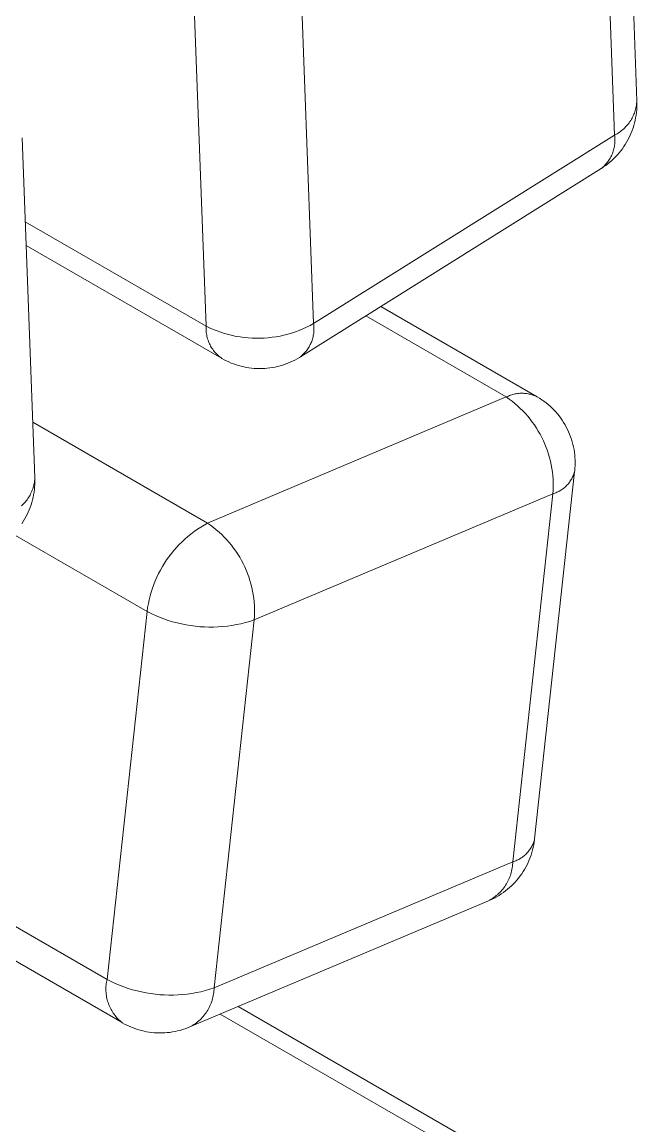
# Model space of a CAD drawing. Header units: millimetres. Extents: x -30 to 4992, y -440 to 3111.
# Drawn here: x 1616.19 to 1642.72, y 264.53 to 312.17 of the extents above; entities that cross this region are included whole.
import ezdxf

# ---------------------------------------------------------------- set-up
doc = ezdxf.new("R2010")
doc.units = ezdxf.units.MM
doc.layers.add('ZANO_R', color=7, linetype='Continuous', lineweight=0)

msp = doc.modelspace()

# ---------------------------------------------------------------- linework, layer by layer
at = {"layer": 'ZANO_R'}
for p, q in [((1642.172, 323.444), (1642.721, 308.766)), ((1641.762, 307.295), (1641.213, 321.981)), ((1624.127, 299.048), (1623.578, 313.733)), ((1628.22, 313.845), (1628.769, 299.16)), ((1642.717, 308.707), (1642.711, 308.648)), ((1642.721, 308.766), (1642.717, 308.707)), ((1642.723, 308.715), (1642.724, 308.602)), ((1642.614, 308.245), (1642.592, 308.19)), ((1642.633, 308.301), (1642.614, 308.245)), ((1642.651, 308.357), (1642.633, 308.301)), ((1642.667, 308.415), (1642.651, 308.357)), ((1642.681, 308.472), (1642.667, 308.415)), ((1642.693, 308.53), (1642.681, 308.472)), ((1642.703, 308.264), (1642.688, 308.152)), ((1642.703, 308.589), (1642.693, 308.53)), ((1642.711, 308.648), (1642.703, 308.589)), ((1642.714, 308.376), (1642.703, 308.264)), ((1642.721, 308.489), (1642.714, 308.376)), ((1642.724, 308.602), (1642.721, 308.489)), ((1642.354, 307.78), (1642.316, 307.734)), ((1642.39, 307.828), (1642.354, 307.78)), ((1642.424, 307.876), (1642.39, 307.828)), ((1642.456, 307.926), (1642.424, 307.876)), ((1642.487, 307.977), (1642.456, 307.926)), ((1642.516, 308.029), (1642.487, 307.977)), ((1642.543, 308.082), (1642.516, 308.029)), ((1642.568, 308.135), (1642.543, 308.082)), ((1642.592, 308.19), (1642.568, 308.135)), ((1642.621, 307.82), (1642.591, 307.711)), ((1642.647, 307.929), (1642.621, 307.82)), ((1642.669, 308.04), (1642.647, 307.929)), ((1642.688, 308.152), (1642.669, 308.04)), ((1628.769, 299.16), (1641.762, 307.295)), ((1641.815, 307.323), (1641.762, 307.295)), ((1641.762, 307.295), (1641.769, 307.241)), ((1641.866, 307.352), (1641.815, 307.323)), ((1641.917, 307.383), (1641.866, 307.352)), ((1641.966, 307.416), (1641.917, 307.383)), ((1642.015, 307.45), (1641.966, 307.416)), ((1642.062, 307.486), (1642.015, 307.45)), ((1642.108, 307.524), (1642.062, 307.486)), ((1642.152, 307.563), (1642.108, 307.524)), ((1642.195, 307.604), (1642.152, 307.563)), ((1642.237, 307.646), (1642.195, 307.604)), ((1642.278, 307.689), (1642.237, 307.646)), ((1642.316, 307.734), (1642.278, 307.689)), ((1642.434, 307.287), (1642.386, 307.185)), ((1642.479, 307.391), (1642.434, 307.287)), ((1642.52, 307.496), (1642.479, 307.391)), ((1642.557, 307.603), (1642.52, 307.496)), ((1642.591, 307.711), (1642.557, 307.603)), ((1616.187, 307.173), (1616.736, 292.495)), ((1641.754, 306.809), (1641.744, 306.756)), ((1641.762, 306.862), (1641.754, 306.809)), ((1641.769, 306.916), (1641.762, 306.862)), ((1641.769, 307.241), (1641.773, 307.187)), ((1641.774, 306.97), (1641.769, 306.916)), ((1641.773, 307.187), (1641.776, 307.133)), ((1641.776, 307.024), (1641.774, 306.97)), ((1641.776, 307.133), (1641.777, 307.079)), ((1641.777, 307.079), (1641.776, 307.024)), ((1642.159, 306.794), (1642.094, 306.702)), ((1642.221, 306.889), (1642.159, 306.794)), ((1642.279, 306.986), (1642.221, 306.889)), ((1642.334, 307.084), (1642.279, 306.986)), ((1642.386, 307.185), (1642.334, 307.084)), ((1641.597, 306.349), (1641.57, 306.301)), ((1641.621, 306.397), (1641.597, 306.349)), ((1641.644, 306.446), (1641.621, 306.397)), ((1641.665, 306.496), (1641.644, 306.446)), ((1641.684, 306.547), (1641.665, 306.496)), ((1641.702, 306.598), (1641.684, 306.547)), ((1641.718, 306.65), (1641.702, 306.598)), ((1641.732, 306.703), (1641.718, 306.65)), ((1641.803, 306.356), (1641.724, 306.276)), ((1641.744, 306.756), (1641.732, 306.703)), ((1641.88, 306.438), (1641.803, 306.356)), ((1641.955, 306.524), (1641.88, 306.438)), ((1642.026, 306.612), (1641.955, 306.524)), ((1642.094, 306.702), (1642.026, 306.612)), ((1641.183, 305.852), (1628.199, 297.722)), ((1641.225, 305.887), (1641.183, 305.852)), ((1641.286, 305.92), (1641.191, 305.858)), ((1641.265, 305.922), (1641.225, 305.887)), ((1641.305, 305.959), (1641.265, 305.922)), ((1641.378, 305.985), (1641.286, 305.92)), ((1641.343, 305.998), (1641.305, 305.959)), ((1641.38, 306.038), (1641.343, 305.998)), ((1641.468, 306.053), (1641.378, 305.985)), ((1641.416, 306.079), (1641.38, 306.038)), ((1641.45, 306.121), (1641.416, 306.079)), ((1641.482, 306.165), (1641.45, 306.121)), ((1641.556, 306.124), (1641.468, 306.053)), ((1641.513, 306.209), (1641.482, 306.165)), ((1641.543, 306.255), (1641.513, 306.209)), ((1641.57, 306.301), (1641.543, 306.255)), ((1641.641, 306.199), (1641.556, 306.124)), ((1641.724, 306.276), (1641.641, 306.199)), ((1616.322, 303.554), (1624.127, 299.048)), ((1624.789, 297.665), (1616.36, 302.532)), ((1631.667, 299.894), (1638.415, 295.998)), ((1637.082, 295.99), (1631.021, 299.489)), ((1624.125, 298.992), (1624.127, 299.048)), ((1624.125, 298.936), (1624.125, 298.992)), ((1624.127, 298.88), (1624.125, 298.936)), ((1624.283, 298.973), (1624.127, 299.048)), ((1624.131, 298.825), (1624.127, 298.88)), ((1624.137, 298.77), (1624.131, 298.825)), ((1624.144, 298.714), (1624.137, 298.77)), ((1624.154, 298.659), (1624.144, 298.714)), ((1624.441, 298.904), (1624.283, 298.973)), ((1624.601, 298.84), (1624.441, 298.904)), ((1624.764, 298.782), (1624.601, 298.84)), ((1624.928, 298.73), (1624.764, 298.782)), ((1625.095, 298.684), (1624.928, 298.73)), ((1627.654, 298.701), (1627.487, 298.658)), ((1627.82, 298.75), (1627.654, 298.701)), ((1627.984, 298.804), (1627.82, 298.75)), ((1628.146, 298.864), (1627.984, 298.804)), ((1628.305, 298.93), (1628.146, 298.864)), ((1628.463, 299.001), (1628.305, 298.93)), ((1628.617, 299.078), (1628.463, 299.001)), ((1628.769, 299.16), (1628.617, 299.078)), ((1628.774, 298.745), (1628.766, 298.693)), ((1628.769, 299.16), (1628.776, 299.108)), ((1628.779, 298.796), (1628.774, 298.745)), ((1628.776, 299.108), (1628.781, 299.056)), ((1628.783, 298.848), (1628.779, 298.796)), ((1628.781, 299.056), (1628.784, 299.004)), ((1628.785, 298.9), (1628.783, 298.848)), ((1628.784, 299.004), (1628.785, 298.952)), ((1628.785, 298.952), (1628.785, 298.9)), ((1624.166, 298.605), (1624.154, 298.659)), ((1624.179, 298.551), (1624.166, 298.605)), ((1624.195, 298.497), (1624.179, 298.551)), ((1624.212, 298.444), (1624.195, 298.497)), ((1624.231, 298.392), (1624.212, 298.444)), ((1624.252, 298.34), (1624.231, 298.392)), ((1624.274, 298.29), (1624.252, 298.34)), ((1624.299, 298.239), (1624.274, 298.29)), ((1624.325, 298.19), (1624.299, 298.239)), ((1625.262, 298.643), (1625.095, 298.684)), ((1625.431, 298.608), (1625.262, 298.643)), ((1625.602, 298.58), (1625.431, 298.608)), ((1625.773, 298.557), (1625.602, 298.58)), ((1625.945, 298.54), (1625.773, 298.557)), ((1626.117, 298.529), (1625.945, 298.54)), ((1626.289, 298.524), (1626.117, 298.529)), ((1626.462, 298.525), (1626.289, 298.524)), ((1626.634, 298.532), (1626.462, 298.525)), ((1626.807, 298.546), (1626.634, 298.532)), ((1626.978, 298.565), (1626.807, 298.546)), ((1627.149, 298.59), (1626.978, 298.565)), ((1627.319, 298.621), (1627.149, 298.59)), ((1627.487, 298.658), (1627.319, 298.621)), ((1628.623, 298.249), (1628.599, 298.203)), ((1628.646, 298.296), (1628.623, 298.249)), ((1628.667, 298.344), (1628.646, 298.296)), ((1628.686, 298.392), (1628.667, 298.344)), ((1628.704, 298.441), (1628.686, 298.392)), ((1628.719, 298.491), (1628.704, 298.441)), ((1628.734, 298.541), (1628.719, 298.491)), ((1628.746, 298.591), (1628.734, 298.541)), ((1628.757, 298.642), (1628.746, 298.591)), ((1628.766, 298.693), (1628.757, 298.642)), ((1624.353, 298.142), (1624.325, 298.19)), ((1624.382, 298.095), (1624.353, 298.142)), ((1624.413, 298.049), (1624.382, 298.095)), ((1624.446, 298.003), (1624.413, 298.049)), ((1624.48, 297.96), (1624.446, 298.003)), ((1624.516, 297.917), (1624.48, 297.96)), ((1624.553, 297.875), (1624.516, 297.917)), ((1624.592, 297.835), (1624.553, 297.875)), ((1624.632, 297.797), (1624.592, 297.835)), ((1624.673, 297.759), (1624.632, 297.797)), ((1624.716, 297.723), (1624.673, 297.759)), ((1628.24, 297.762), (1628.2, 297.729)), ((1628.279, 297.796), (1628.24, 297.762)), ((1628.317, 297.832), (1628.279, 297.796)), ((1628.354, 297.869), (1628.317, 297.832)), ((1628.39, 297.907), (1628.354, 297.869)), ((1628.424, 297.946), (1628.39, 297.907)), ((1628.457, 297.986), (1628.424, 297.946)), ((1628.488, 298.028), (1628.457, 297.986)), ((1628.518, 298.07), (1628.488, 298.028)), ((1628.547, 298.114), (1628.518, 298.07)), ((1628.574, 298.158), (1628.547, 298.114)), ((1628.599, 298.203), (1628.574, 298.158)), ((1624.76, 297.689), (1624.716, 297.723)), ((1624.805, 297.656), (1624.76, 297.689)), ((1624.904, 297.601), (1624.805, 297.656)), ((1625.005, 297.55), (1624.904, 297.601)), ((1625.108, 297.501), (1625.005, 297.55)), ((1625.213, 297.457), (1625.108, 297.501)), ((1625.319, 297.416), (1625.213, 297.457)), ((1625.426, 297.379), (1625.319, 297.416)), ((1625.534, 297.346), (1625.426, 297.379)), ((1625.644, 297.316), (1625.534, 297.346)), ((1625.755, 297.29), (1625.644, 297.316)), ((1625.866, 297.268), (1625.755, 297.29)), ((1625.978, 297.25), (1625.866, 297.268)), ((1627.107, 297.283), (1626.996, 297.262)), ((1627.218, 297.308), (1627.107, 297.283)), ((1627.328, 297.337), (1627.218, 297.308)), ((1627.437, 297.369), (1627.328, 297.337)), ((1627.545, 297.405), (1627.437, 297.369)), ((1627.651, 297.445), (1627.545, 297.405)), ((1627.756, 297.488), (1627.651, 297.445)), ((1627.859, 297.535), (1627.756, 297.488)), ((1627.961, 297.586), (1627.859, 297.535)), ((1628.061, 297.64), (1627.961, 297.586)), ((1628.159, 297.698), (1628.061, 297.64)), ((1628.2, 297.729), (1628.158, 297.698)), ((1626.091, 297.236), (1625.978, 297.25)), ((1626.204, 297.225), (1626.091, 297.236)), ((1626.317, 297.219), (1626.204, 297.225)), ((1626.431, 297.216), (1626.317, 297.219)), ((1626.544, 297.218), (1626.431, 297.216)), ((1626.658, 297.223), (1626.544, 297.218)), ((1626.771, 297.232), (1626.658, 297.223)), ((1626.884, 297.245), (1626.771, 297.232)), ((1626.996, 297.262), (1626.884, 297.245)), ((1624.193, 290.545), (1637.082, 295.99)), ((1637.082, 295.99), (1637.128, 296.012)), ((1637.082, 295.99), (1637.21, 295.9)), ((1637.128, 296.012), (1637.175, 296.033)), ((1637.175, 296.033), (1637.222, 296.052)), ((1637.21, 295.9), (1637.336, 295.806)), ((1637.222, 296.052), (1637.27, 296.07)), ((1637.27, 296.07), (1637.319, 296.086)), ((1637.319, 296.086), (1637.368, 296.1)), ((1637.368, 296.1), (1637.418, 296.113)), ((1637.418, 296.113), (1637.468, 296.123)), ((1637.468, 296.123), (1637.518, 296.132)), ((1637.518, 296.132), (1637.569, 296.14)), ((1637.569, 296.14), (1637.62, 296.145)), ((1637.62, 296.145), (1637.671, 296.149)), ((1637.671, 296.149), (1637.722, 296.151)), ((1637.722, 296.151), (1637.773, 296.152)), ((1637.773, 296.152), (1637.825, 296.15)), ((1637.825, 296.15), (1637.876, 296.147)), ((1637.876, 296.147), (1637.927, 296.142)), ((1637.927, 296.142), (1637.977, 296.135)), ((1637.977, 296.135), (1638.028, 296.127)), ((1638.028, 296.127), (1638.078, 296.117)), ((1638.078, 296.117), (1638.128, 296.105)), ((1638.128, 296.105), (1638.177, 296.091)), ((1638.177, 296.091), (1638.226, 296.076)), ((1638.226, 296.076), (1638.274, 296.059)), ((1638.274, 296.059), (1638.322, 296.04)), ((1638.322, 296.04), (1638.369, 296.02)), ((1638.369, 296.02), (1638.415, 295.998)), ((1638.422, 295.994), (1638.52, 295.935)), ((1638.52, 295.935), (1638.616, 295.873)), ((1638.616, 295.873), (1638.71, 295.807)), ((1637.336, 295.806), (1637.458, 295.707)), ((1637.458, 295.707), (1637.576, 295.605)), ((1637.576, 295.605), (1637.691, 295.498)), ((1637.691, 295.498), (1637.802, 295.388)), ((1637.802, 295.388), (1637.91, 295.274)), ((1638.71, 295.807), (1638.801, 295.738)), ((1638.801, 295.738), (1638.89, 295.665)), ((1638.89, 295.665), (1638.976, 295.59)), ((1638.976, 295.59), (1639.059, 295.512)), ((1639.059, 295.512), (1639.14, 295.431)), ((1639.14, 295.431), (1639.218, 295.347)), ((1616.646, 294.903), (1624.193, 290.545)), ((1637.91, 295.274), (1638.013, 295.156)), ((1638.013, 295.156), (1638.113, 295.035)), ((1638.113, 295.035), (1638.208, 294.91)), ((1638.208, 294.91), (1638.299, 294.783)), ((1639.218, 295.347), (1639.293, 295.26)), ((1639.293, 295.26), (1639.365, 295.171)), ((1639.365, 295.171), (1639.433, 295.08)), ((1639.433, 295.08), (1639.499, 294.986)), ((1639.499, 294.986), (1639.561, 294.89)), ((1639.561, 294.89), (1639.62, 294.792)), ((1638.299, 294.783), (1638.385, 294.652)), ((1638.385, 294.652), (1638.467, 294.519)), ((1638.467, 294.519), (1638.545, 294.382)), ((1639.62, 294.792), (1639.675, 294.692)), ((1639.675, 294.692), (1639.727, 294.59)), ((1639.727, 294.59), (1639.775, 294.486)), ((1639.775, 294.486), (1639.82, 294.38)), ((1638.545, 294.382), (1638.618, 294.244)), ((1638.618, 294.244), (1638.686, 294.102)), ((1638.686, 294.102), (1638.749, 293.959)), ((1638.749, 293.959), (1638.807, 293.814)), ((1639.82, 294.38), (1639.861, 294.273)), ((1639.861, 294.273), (1639.898, 294.165)), ((1639.898, 294.165), (1639.931, 294.056)), ((1639.931, 294.056), (1639.961, 293.945)), ((1639.961, 293.945), (1639.986, 293.834)), ((1638.807, 293.814), (1638.861, 293.666)), ((1638.861, 293.666), (1638.909, 293.517)), ((1638.909, 293.517), (1638.952, 293.366)), ((1639.986, 293.834), (1640.008, 293.721)), ((1640.008, 293.721), (1640.026, 293.608)), ((1640.026, 293.608), (1640.04, 293.495)), ((1640.04, 293.495), (1640.05, 293.381)), ((1638.952, 293.366), (1638.99, 293.214)), ((1638.99, 293.214), (1639.023, 293.061)), ((1639.023, 293.061), (1639.051, 292.907)), ((1640.055, 293.037), (1640.049, 292.923)), ((1640.05, 293.381), (1640.055, 293.266)), ((1640.055, 293.266), (1640.057, 293.152)), ((1640.057, 293.152), (1640.055, 293.037)), ((1640.035, 292.767), (1638.31, 276.928)), ((1639.051, 292.907), (1639.073, 292.752)), ((1639.073, 292.752), (1639.09, 292.596)), ((1639.09, 292.596), (1639.102, 292.44)), ((1639.929, 292.504), (1639.908, 292.463)), ((1639.949, 292.546), (1639.929, 292.504)), ((1639.968, 292.589), (1639.949, 292.546)), ((1639.985, 292.632), (1639.968, 292.589)), ((1640.001, 292.675), (1639.985, 292.632)), ((1640.015, 292.719), (1640.001, 292.675)), ((1640.028, 292.764), (1640.015, 292.719)), ((1640.039, 292.809), (1640.028, 292.764)), ((1640.049, 292.923), (1640.039, 292.809)), ((1616.648, 292.03), (1616.628, 291.974)), ((1616.666, 292.087), (1616.648, 292.03)), ((1616.682, 292.144), (1616.666, 292.087)), ((1616.696, 292.201), (1616.682, 292.144)), ((1616.708, 292.26), (1616.696, 292.201)), ((1616.718, 292.318), (1616.708, 292.26)), ((1616.728, 292.105), (1616.717, 291.993)), ((1616.726, 292.377), (1616.718, 292.318)), ((1616.732, 292.436), (1616.726, 292.377)), ((1616.735, 292.218), (1616.728, 292.105)), ((1616.736, 292.495), (1616.732, 292.436)), ((1616.738, 292.331), (1616.735, 292.218)), ((1616.737, 292.444), (1616.738, 292.331)), ((1639.102, 292.44), (1639.108, 292.283)), ((1639.109, 292.126), (1639.105, 291.97)), ((1639.108, 292.283), (1639.109, 292.126)), ((1639.548, 292.043), (1639.511, 292.015)), ((1639.585, 292.072), (1639.548, 292.043)), ((1639.62, 292.102), (1639.585, 292.072)), ((1639.654, 292.133), (1639.62, 292.102)), ((1639.687, 292.166), (1639.654, 292.133)), ((1639.719, 292.2), (1639.687, 292.166)), ((1639.75, 292.234), (1639.719, 292.2)), ((1639.779, 292.27), (1639.75, 292.234)), ((1639.808, 292.307), (1639.779, 292.27)), ((1639.835, 292.345), (1639.808, 292.307)), ((1639.86, 292.383), (1639.835, 292.345)), ((1639.885, 292.423), (1639.86, 292.383)), ((1639.908, 292.463), (1639.885, 292.423)), ((1616.404, 291.557), (1616.368, 291.509)), ((1616.438, 291.605), (1616.404, 291.557)), ((1616.471, 291.655), (1616.438, 291.605)), ((1616.501, 291.706), (1616.471, 291.655)), ((1616.53, 291.758), (1616.501, 291.706)), ((1616.557, 291.811), (1616.53, 291.758)), ((1616.583, 291.864), (1616.557, 291.811)), ((1616.606, 291.919), (1616.583, 291.864)), ((1616.635, 291.549), (1616.605, 291.44)), ((1616.628, 291.974), (1616.606, 291.919)), ((1616.661, 291.659), (1616.635, 291.549)), ((1616.684, 291.769), (1616.661, 291.659)), ((1616.702, 291.881), (1616.684, 291.769)), ((1616.717, 291.993), (1616.702, 291.881)), ((1639.096, 291.813), (1626.207, 286.369)), ((1637.366, 275.932), (1639.096, 291.813)), ((1639.105, 291.97), (1639.096, 291.813)), ((1639.14, 291.827), (1639.096, 291.813)), ((1639.184, 291.842), (1639.14, 291.827)), ((1639.227, 291.859), (1639.184, 291.842)), ((1639.27, 291.877), (1639.227, 291.859)), ((1639.312, 291.896), (1639.27, 291.877)), ((1639.353, 291.917), (1639.312, 291.896)), ((1639.394, 291.94), (1639.353, 291.917)), ((1639.434, 291.963), (1639.394, 291.94)), ((1639.473, 291.988), (1639.434, 291.963)), ((1639.511, 292.015), (1639.473, 291.988)), ((1616.21, 291.333), (1616.167, 291.292)), ((1616.252, 291.375), (1616.21, 291.333)), ((1616.292, 291.418), (1616.252, 291.375)), ((1616.331, 291.463), (1616.292, 291.418)), ((1616.368, 291.509), (1616.331, 291.463)), ((1616.493, 291.12), (1616.449, 291.016)), ((1616.534, 291.225), (1616.493, 291.12)), ((1616.572, 291.332), (1616.534, 291.225)), ((1616.605, 291.44), (1616.572, 291.332)), ((1616.235, 290.618), (1616.173, 290.523)), ((1616.294, 290.715), (1616.235, 290.618)), ((1616.349, 290.813), (1616.294, 290.715)), ((1616.4, 290.914), (1616.349, 290.813)), ((1616.449, 291.016), (1616.4, 290.914)), ((1623.477, 290.077), (1623.614, 290.18)), ((1623.614, 290.18), (1623.754, 290.279)), ((1623.754, 290.279), (1623.897, 290.373)), ((1623.897, 290.373), (1624.044, 290.462)), ((1624.044, 290.462), (1624.193, 290.545)), ((1624.193, 290.545), (1624.322, 290.455)), ((1624.322, 290.455), (1624.447, 290.361)), ((1624.447, 290.361), (1624.569, 290.263)), ((1624.569, 290.263), (1624.687, 290.16)), ((1624.687, 290.16), (1624.802, 290.054)), ((1621.583, 286.737), (1615.806, 290.073)), ((1622.968, 289.62), (1623.09, 289.74)), ((1623.09, 289.74), (1623.215, 289.857)), ((1623.215, 289.857), (1623.344, 289.969)), ((1623.344, 289.969), (1623.477, 290.077)), ((1624.802, 290.054), (1624.913, 289.943)), ((1624.913, 289.943), (1625.021, 289.829)), ((1625.021, 289.829), (1625.124, 289.711)), ((1625.124, 289.711), (1625.224, 289.59)), ((1622.526, 289.097), (1622.63, 289.233)), ((1622.63, 289.233), (1622.738, 289.366)), ((1622.738, 289.366), (1622.851, 289.495)), ((1622.851, 289.495), (1622.968, 289.62)), ((1625.224, 289.59), (1625.319, 289.466)), ((1625.319, 289.466), (1625.41, 289.338)), ((1625.41, 289.338), (1625.496, 289.208)), ((1625.496, 289.208), (1625.578, 289.074)), ((1622.243, 288.669), (1622.332, 288.815)), ((1622.332, 288.815), (1622.427, 288.958)), ((1622.427, 288.958), (1622.526, 289.097)), ((1625.578, 289.074), (1625.656, 288.938)), ((1625.656, 288.938), (1625.729, 288.799)), ((1625.729, 288.799), (1625.797, 288.658)), ((1622.005, 288.214), (1622.079, 288.368)), ((1622.079, 288.368), (1622.158, 288.52)), ((1622.158, 288.52), (1622.243, 288.669)), ((1625.797, 288.658), (1625.86, 288.514)), ((1625.86, 288.514), (1625.918, 288.369)), ((1625.918, 288.369), (1625.972, 288.222)), ((1625.972, 288.222), (1626.02, 288.073)), ((1621.814, 287.737), (1621.872, 287.898)), ((1621.872, 287.898), (1621.936, 288.057)), ((1621.936, 288.057), (1622.005, 288.214)), ((1626.02, 288.073), (1626.063, 287.922)), ((1626.063, 287.922), (1626.101, 287.77)), ((1626.101, 287.77), (1626.134, 287.617)), ((1621.673, 287.243), (1621.714, 287.409)), ((1621.714, 287.409), (1621.761, 287.574)), ((1621.761, 287.574), (1621.814, 287.737)), ((1626.134, 287.617), (1626.162, 287.462)), ((1626.162, 287.462), (1626.184, 287.307)), ((1626.184, 287.307), (1626.201, 287.151)), ((1621.583, 286.737), (1621.607, 286.907)), ((1621.607, 286.907), (1621.637, 287.075)), ((1621.637, 287.075), (1621.673, 287.243)), ((1626.201, 287.151), (1626.213, 286.995)), ((1626.213, 286.995), (1626.219, 286.839)), ((1626.219, 286.839), (1626.22, 286.682)), ((1619.854, 270.856), (1621.583, 286.737)), ((1621.76, 286.648), (1621.583, 286.737)), ((1621.94, 286.564), (1621.76, 286.648)), ((1622.123, 286.486), (1621.94, 286.564)), ((1622.309, 286.415), (1622.123, 286.486)), ((1622.496, 286.35), (1622.309, 286.415)), ((1622.686, 286.291), (1622.496, 286.35)), ((1626.207, 286.369), (1624.477, 270.488)), ((1626.017, 286.308), (1625.826, 286.254)), ((1626.207, 286.369), (1626.017, 286.308)), ((1626.216, 286.525), (1626.207, 286.369)), ((1626.22, 286.682), (1626.216, 286.525)), ((1622.878, 286.239), (1622.686, 286.291)), ((1623.071, 286.194), (1622.878, 286.239)), ((1623.266, 286.155), (1623.071, 286.194)), ((1623.462, 286.122), (1623.266, 286.155)), ((1623.659, 286.096), (1623.462, 286.122)), ((1623.857, 286.077), (1623.659, 286.096)), ((1624.055, 286.065), (1623.857, 286.077)), ((1624.254, 286.059), (1624.055, 286.065)), ((1624.452, 286.06), (1624.254, 286.059)), ((1624.651, 286.068), (1624.452, 286.06)), ((1624.849, 286.082), (1624.651, 286.068)), ((1625.047, 286.103), (1624.849, 286.082)), ((1625.243, 286.131), (1625.047, 286.103)), ((1625.439, 286.166), (1625.243, 286.131)), ((1625.633, 286.207), (1625.439, 286.166)), ((1625.826, 286.254), (1625.633, 286.207)), ((1605.92, 278.9), (1619.854, 270.856)), ((1620.506, 268.988), (1605.768, 277.498)), ((1638.272, 276.794), (1638.256, 276.75)), ((1638.286, 276.838), (1638.272, 276.794)), ((1638.299, 276.883), (1638.286, 276.838)), ((1638.305, 276.886), (1638.29, 276.774)), ((1638.31, 276.928), (1638.299, 276.883)), ((1637.99, 276.318), (1637.958, 276.285)), ((1638.02, 276.353), (1637.99, 276.318)), ((1638.05, 276.389), (1638.02, 276.353)), ((1638.078, 276.426), (1638.05, 276.389)), ((1638.105, 276.463), (1638.078, 276.426)), ((1638.131, 276.502), (1638.105, 276.463)), ((1638.155, 276.542), (1638.131, 276.502)), ((1638.178, 276.582), (1638.155, 276.542)), ((1638.19, 276.331), (1638.156, 276.223)), ((1638.2, 276.623), (1638.178, 276.582)), ((1638.221, 276.44), (1638.19, 276.331)), ((1638.22, 276.665), (1638.2, 276.623)), ((1638.239, 276.707), (1638.22, 276.665)), ((1638.248, 276.551), (1638.221, 276.44)), ((1638.256, 276.75), (1638.239, 276.707)), ((1638.271, 276.662), (1638.248, 276.551)), ((1638.29, 276.774), (1638.271, 276.662)), ((1624.477, 270.488), (1637.366, 275.932)), ((1637.363, 275.865), (1637.358, 275.798)), ((1637.366, 275.932), (1637.363, 275.865)), ((1637.411, 275.946), (1637.366, 275.932)), ((1637.454, 275.961), (1637.411, 275.946)), ((1637.498, 275.977), (1637.454, 275.961)), ((1637.541, 275.995), (1637.498, 275.977)), ((1637.583, 276.015), (1637.541, 275.995)), ((1637.624, 276.036), (1637.583, 276.015)), ((1637.665, 276.058), (1637.624, 276.036)), ((1637.705, 276.082), (1637.665, 276.058)), ((1637.744, 276.107), (1637.705, 276.082)), ((1637.782, 276.134), (1637.744, 276.107)), ((1637.819, 276.161), (1637.782, 276.134)), ((1637.855, 276.19), (1637.819, 276.161)), ((1637.891, 276.221), (1637.855, 276.19)), ((1637.925, 276.252), (1637.891, 276.221)), ((1637.958, 276.285), (1637.925, 276.252)), ((1638.03, 275.906), (1637.981, 275.804)), ((1638.076, 276.01), (1638.03, 275.906)), ((1638.118, 276.116), (1638.076, 276.01)), ((1638.156, 276.223), (1638.118, 276.116)), ((1637.281, 275.404), (1637.26, 275.34)), ((1637.299, 275.468), (1637.281, 275.404)), ((1637.316, 275.533), (1637.299, 275.468)), ((1637.33, 275.599), (1637.316, 275.533)), ((1637.342, 275.665), (1637.33, 275.599)), ((1637.351, 275.731), (1637.342, 275.665)), ((1637.358, 275.798), (1637.351, 275.731)), ((1637.751, 275.413), (1637.685, 275.32)), ((1637.813, 275.508), (1637.751, 275.413)), ((1637.873, 275.604), (1637.813, 275.508)), ((1637.929, 275.703), (1637.873, 275.604)), ((1637.981, 275.804), (1637.929, 275.703)), ((1637.055, 274.918), (1637.017, 274.862)), ((1637.09, 274.975), (1637.055, 274.918)), ((1637.123, 275.033), (1637.09, 274.975)), ((1637.155, 275.093), (1637.123, 275.033)), ((1637.184, 275.153), (1637.155, 275.093)), ((1637.212, 275.214), (1637.184, 275.153)), ((1637.237, 275.277), (1637.212, 275.214)), ((1637.31, 274.895), (1637.226, 274.818)), ((1637.26, 275.34), (1637.237, 275.277)), ((1637.39, 274.975), (1637.31, 274.895)), ((1637.468, 275.058), (1637.39, 274.975)), ((1637.544, 275.143), (1637.468, 275.058)), ((1637.616, 275.23), (1637.544, 275.143)), ((1637.685, 275.32), (1637.616, 275.23)), ((1636.602, 274.427), (1636.548, 274.387)), ((1636.674, 274.422), (1636.574, 274.367)), ((1636.654, 274.469), (1636.602, 274.427)), ((1636.705, 274.512), (1636.654, 274.469)), ((1636.771, 274.48), (1636.674, 274.422)), ((1636.755, 274.557), (1636.705, 274.512)), ((1636.803, 274.604), (1636.755, 274.557)), ((1636.867, 274.541), (1636.771, 274.48)), ((1636.849, 274.653), (1636.803, 274.604)), ((1636.894, 274.703), (1636.849, 274.653)), ((1636.96, 274.606), (1636.867, 274.541)), ((1636.937, 274.755), (1636.894, 274.703)), ((1636.978, 274.808), (1636.937, 274.755)), ((1637.051, 274.674), (1636.96, 274.606)), ((1637.017, 274.862), (1636.978, 274.808)), ((1637.14, 274.744), (1637.051, 274.674)), ((1637.226, 274.818), (1637.14, 274.744)), ((1636.319, 274.246), (1623.433, 268.803)), ((1636.378, 274.279), (1636.319, 274.246)), ((1636.473, 274.316), (1636.37, 274.268)), ((1636.436, 274.313), (1636.378, 274.279)), ((1636.492, 274.349), (1636.436, 274.313)), ((1636.574, 274.367), (1636.473, 274.316)), ((1636.548, 274.387), (1636.492, 274.349)), ((1619.808, 270.542), (1619.813, 270.606)), ((1619.813, 270.606), (1619.82, 270.669)), ((1619.82, 270.669), (1619.829, 270.731)), ((1619.829, 270.731), (1619.84, 270.794)), ((1619.84, 270.794), (1619.854, 270.856)), ((1620.031, 270.766), (1619.854, 270.856)), ((1620.211, 270.683), (1620.031, 270.766)), ((1620.394, 270.605), (1620.211, 270.683)), ((1620.579, 270.534), (1620.394, 270.605)), ((1619.805, 270.479), (1619.808, 270.542)), ((1619.805, 270.415), (1619.805, 270.479)), ((1619.807, 270.352), (1619.805, 270.415)), ((1619.811, 270.288), (1619.807, 270.352)), ((1619.817, 270.225), (1619.811, 270.288)), ((1619.825, 270.162), (1619.817, 270.225)), ((1619.836, 270.1), (1619.825, 270.162)), ((1620.767, 270.469), (1620.579, 270.534)), ((1620.957, 270.41), (1620.767, 270.469)), ((1621.149, 270.358), (1620.957, 270.41)), ((1621.342, 270.312), (1621.149, 270.358)), ((1621.537, 270.273), (1621.342, 270.312)), ((1621.733, 270.241), (1621.537, 270.273)), ((1621.93, 270.215), (1621.733, 270.241)), ((1622.127, 270.196), (1621.93, 270.215)), ((1622.326, 270.184), (1622.127, 270.196)), ((1622.524, 270.178), (1622.326, 270.184)), ((1622.723, 270.179), (1622.524, 270.178)), ((1622.922, 270.187), (1622.723, 270.179)), ((1623.12, 270.201), (1622.922, 270.187)), ((1623.317, 270.222), (1623.12, 270.201)), ((1623.514, 270.25), (1623.317, 270.222)), ((1623.71, 270.284), (1623.514, 270.25)), ((1623.904, 270.325), (1623.71, 270.284)), ((1624.097, 270.373), (1623.904, 270.325)), ((1624.288, 270.427), (1624.097, 270.373)), ((1624.477, 270.488), (1624.288, 270.427)), ((1624.441, 270.154), (1624.427, 270.089)), ((1624.453, 270.22), (1624.441, 270.154)), ((1624.462, 270.287), (1624.453, 270.22)), ((1624.47, 270.354), (1624.462, 270.287)), ((1624.475, 270.42), (1624.47, 270.354)), ((1624.477, 270.488), (1624.475, 270.42)), ((1619.848, 270.037), (1619.836, 270.1)), ((1619.863, 269.976), (1619.848, 270.037)), ((1619.88, 269.914), (1619.863, 269.976)), ((1619.899, 269.854), (1619.88, 269.914)), ((1619.92, 269.794), (1619.899, 269.854)), ((1619.943, 269.735), (1619.92, 269.794)), ((1619.969, 269.676), (1619.943, 269.735)), ((1619.996, 269.619), (1619.969, 269.676)), ((1624.266, 269.648), (1624.235, 269.589)), ((1624.295, 269.708), (1624.266, 269.648)), ((1624.323, 269.77), (1624.295, 269.708)), ((1624.348, 269.832), (1624.323, 269.77)), ((1624.371, 269.895), (1624.348, 269.832)), ((1624.392, 269.959), (1624.371, 269.895)), ((1624.41, 270.024), (1624.392, 269.959)), ((1624.427, 270.089), (1624.41, 270.024)), ((1625.519, 269.684), (1634.957, 264.236)), ((1620.025, 269.563), (1619.996, 269.619)), ((1620.056, 269.507), (1620.025, 269.563)), ((1620.089, 269.453), (1620.056, 269.507)), ((1620.124, 269.4), (1620.089, 269.453)), ((1620.16, 269.348), (1620.124, 269.4)), ((1620.199, 269.297), (1620.16, 269.348)), ((1620.239, 269.248), (1620.199, 269.297)), ((1620.281, 269.2), (1620.239, 269.248)), ((1620.324, 269.154), (1620.281, 269.2)), ((1623.914, 269.16), (1623.866, 269.113)), ((1623.96, 269.208), (1623.914, 269.16)), ((1624.005, 269.259), (1623.96, 269.208)), ((1624.048, 269.31), (1624.005, 269.259)), ((1624.089, 269.363), (1624.048, 269.31)), ((1624.128, 269.418), (1624.089, 269.363)), ((1624.166, 269.474), (1624.128, 269.418)), ((1624.201, 269.531), (1624.166, 269.474)), ((1624.235, 269.589), (1624.201, 269.531)), ((1633.623, 264.228), (1624.741, 269.356)), ((1620.369, 269.109), (1620.324, 269.154)), ((1620.416, 269.066), (1620.369, 269.109)), ((1620.464, 269.024), (1620.416, 269.066)), ((1620.513, 268.984), (1620.464, 269.024)), ((1620.611, 268.93), (1620.513, 268.984)), ((1620.711, 268.879), (1620.611, 268.93)), ((1620.813, 268.831), (1620.711, 268.879)), ((1620.916, 268.787), (1620.813, 268.831)), ((1621.02, 268.746), (1620.916, 268.787)), ((1621.126, 268.71), (1621.02, 268.746)), ((1621.233, 268.676), (1621.126, 268.71)), ((1623.114, 268.687), (1623.006, 268.656)), ((1623.221, 268.722), (1623.114, 268.687)), ((1623.326, 268.76), (1623.221, 268.722)), ((1623.43, 268.802), (1623.326, 268.76)), ((1623.489, 268.834), (1623.43, 268.802)), ((1623.547, 268.868), (1623.489, 268.834)), ((1623.604, 268.904), (1623.547, 268.868)), ((1623.659, 268.942), (1623.604, 268.904)), ((1623.713, 268.982), (1623.659, 268.942)), ((1623.765, 269.024), (1623.713, 268.982)), ((1623.817, 269.068), (1623.765, 269.024)), ((1623.866, 269.113), (1623.817, 269.068)), ((1621.342, 268.647), (1621.233, 268.676)), ((1621.451, 268.621), (1621.342, 268.647)), ((1621.561, 268.598), (1621.451, 268.621)), ((1621.671, 268.58), (1621.561, 268.598)), ((1621.783, 268.565), (1621.671, 268.58)), ((1621.894, 268.555), (1621.783, 268.565)), ((1622.006, 268.548), (1621.894, 268.555)), ((1622.118, 268.544), (1622.006, 268.548)), ((1622.231, 268.545), (1622.118, 268.544)), ((1622.343, 268.55), (1622.231, 268.545)), ((1622.455, 268.558), (1622.343, 268.55)), ((1622.566, 268.57), (1622.455, 268.558)), ((1622.677, 268.586), (1622.566, 268.57)), ((1622.788, 268.606), (1622.677, 268.586)), ((1622.897, 268.629), (1622.788, 268.606)), ((1623.006, 268.656), (1622.897, 268.629))]:
    msp.add_line(p, q, dxfattribs=at)

doc.saveas('drawing.dxf')
